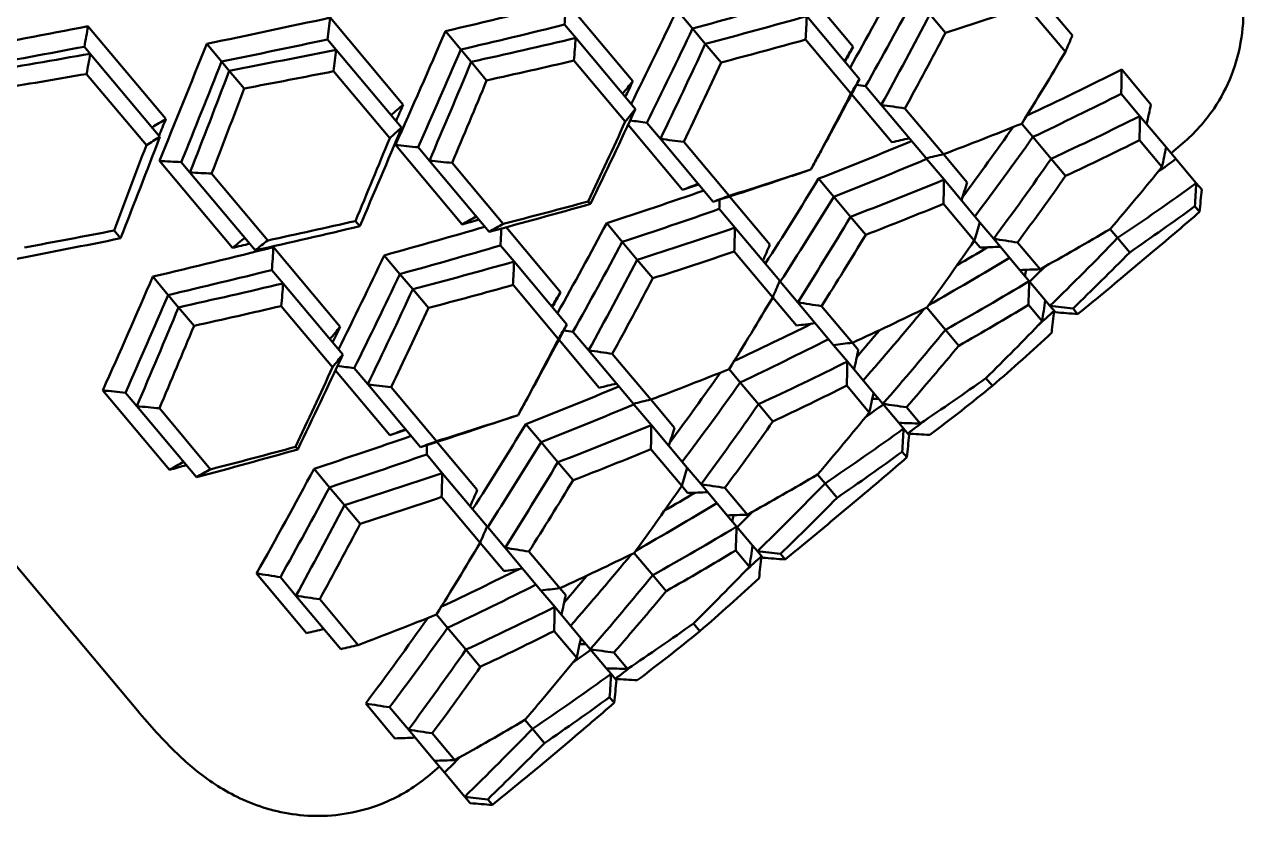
# Model space of a CAD drawing. Header units: millimetres. Extents: x 36 to 3196, y 27 to 5967.
# Drawn here: x 895.22 to 933.55, y 4139.76 to 4164.66 of the extents above; entities that cross this region are included whole.
import ezdxf

# ---------------------------------------------------------------- set-up
doc = ezdxf.new("R2010")
doc.units = ezdxf.units.MM
doc.layers.add('외형선(ISO)', color=7, linetype='Continuous', lineweight=50)

msp = doc.modelspace()

# ---------------------------------------------------------------- linework, layer by layer
at = {"layer": '외형선(ISO)'}
for p, q in [((921.2553, 4163.9563), (919.5441, 4165.9957)), ((926.7334, 4165.9843), (928.1407, 4164.3071)), ((914.3347, 4162.8697), (912.2381, 4165.3682)), ((915.7163, 4165.1124), (916.2088, 4164.5255)), ((919.7969, 4164.9166), (921.4554, 4162.94)), ((924.1538, 4164.3914), (923.6641, 4164.975)), ((926.7117, 4165.2322), (927.9202, 4163.792)), ((899.664, 4161.6849), (897.218, 4164.5999)), ((907.1194, 4162.1341), (904.8242, 4164.8694)), ((912.187, 4164.6513), (912.5397, 4164.2309)), ((916.6106, 4164.0467), (916.2088, 4164.5255)), ((904.7456, 4164.1853), (905.0172, 4163.8615)), ((908.4453, 4164.4433), (908.9296, 4163.8662)), ((912.5397, 4164.2309), (914.4149, 4161.9962)), ((919.7615, 4164.1808), (921.1857, 4162.4835)), ((897.1054, 4163.9562), (897.2904, 4163.7357)), ((900.9463, 4164.0459), (901.4123, 4163.4905)), ((905.0172, 4163.8615), (907.0701, 4161.4151)), ((909.255, 4163.4784), (908.9296, 4163.8662)), ((916.6106, 4164.0467), (917.1035, 4163.4592)), ((897.2904, 4163.7357), (899.4781, 4161.1285)), ((901.6545, 4163.2019), (901.4123, 4163.4905)), ((909.255, 4163.4784), (909.7409, 4162.8993)), ((912.4834, 4163.5202), (914.0936, 4161.6012)), ((897.1724, 4163.0985), (899.051, 4160.8596)), ((901.6545, 4163.2019), (902.1233, 4162.6432)), ((904.9332, 4163.1839), (906.696, 4161.083)), ((930.6091, 4162.1433), (929.6891, 4163.2397)), ((921.6459, 4162.7129), (922.1371, 4162.1276)), ((922.4705, 4160.9523), (921.2031, 4162.4628)), ((930.2645, 4161.776), (929.6756, 4162.4779)), ((923.5445, 4160.4503), (922.1371, 4162.1276)), ((924.09, 4160.578), (922.8815, 4162.0183)), ((915.893, 4159.4568), (914.1818, 4161.4962)), ((914.7742, 4161.568), (915.2006, 4161.0598)), ((926.8992, 4161.1195), (926.5493, 4161.5364)), ((930.2645, 4161.776), (931.0874, 4160.7954)), ((926.8992, 4161.1195), (927.4746, 4160.4338)), ((908.9724, 4158.3702), (906.8758, 4160.8687)), ((907.9435, 4160.3742), (907.5908, 4160.7945)), ((916.8592, 4159.0832), (915.2006, 4161.0598)), ((917.3555, 4159.2696), (915.9313, 4160.9669)), ((930.2476, 4161.0184), (930.9542, 4160.1763)), ((931.0874, 4160.7954), (931.3951, 4160.4287)), ((931.2393, 4160.6143), (931.6062, 4160.9222)), ((901.7571, 4157.6346), (899.4619, 4160.3699)), ((900.421, 4160.0048), (900.1493, 4160.3286)), ((909.8186, 4158.1395), (907.9435, 4160.3742)), ((924.1079, 4159.7788), (923.5622, 4160.4292)), ((924.8335, 4159.692), (924.09, 4160.578)), ((927.9275, 4159.8941), (927.4746, 4160.4338)), ((932.033, 4159.6685), (931.3951, 4160.4287)), ((902.4738, 4157.5583), (900.421, 4160.0048)), ((902.8658, 4157.8691), (901.103, 4159.9699)), ((910.2634, 4158.3873), (908.6532, 4160.3062)), ((920.1654, 4159.8102), (920.6436, 4159.2403)), ((924.1079, 4159.7788), (925.2348, 4158.4359)), ((932.033, 4159.6685), (932.2031, 4159.4657)), ((918.6403, 4157.7384), (917.3729, 4159.2488)), ((921.1716, 4158.611), (920.6436, 4159.2403)), ((912.9328, 4159.0953), (913.0007, 4159.0145)), ((917.5408, 4158.2708), (917.0497, 4158.8562)), ((924.0924, 4159.0194), (925.0601, 4157.8662)), ((931.9904, 4158.9413), (932.1365, 4158.7672)), ((905.7551, 4158.315), (905.6177, 4158.4788)), ((914.0017, 4157.8214), (913.5113, 4158.4059)), ((921.1716, 4158.611), (921.6479, 4158.0434)), ((925.2348, 4158.4359), (925.6682, 4157.9193)), ((898.2419, 4157.9346), (898.0377, 4158.1779)), ((912.0628, 4156.2429), (910.3516, 4158.2822)), ((917.5408, 4158.2708), (918.9482, 4156.5936)), ((929.3281, 4158.2248), (929.5631, 4157.9448)), ((905.1421, 4155.1562), (903.0456, 4157.6548)), ((910.6043, 4157.2031), (910.178, 4157.7112)), ((914.0017, 4157.8214), (914.4715, 4157.2615)), ((925.2467, 4157.6438), (925.0601, 4157.8662)), ((926.4911, 4156.9387), (925.6682, 4157.9193)), ((927.1239, 4156.9624), (926.4173, 4157.8044)), ((929.9417, 4157.4936), (929.5631, 4157.9448)), ((906.5238, 4157.399), (907.0163, 4156.812)), ((914.9612, 4156.6779), (914.4715, 4157.2615)), ((917.5192, 4157.5188), (918.7277, 4156.0785)), ((929.7399, 4156.7333), (930.7255, 4157.5603)), ((902.9945, 4156.9378), (903.3472, 4156.5175)), ((910.6043, 4157.2031), (912.2629, 4155.2265)), ((926.7856, 4156.5877), (926.4911, 4156.9387)), ((899.2527, 4156.7299), (899.737, 4156.1527)), ((903.3472, 4156.5175), (905.2224, 4154.2828)), ((907.418, 4156.3332), (907.0163, 4156.812)), ((918.9659, 4156.5725), (919.5117, 4155.9221)), ((926.7856, 4156.5877), (927.2873, 4155.9898)), ((900.0624, 4155.7649), (899.737, 4156.1527)), ((907.418, 4156.3332), (907.911, 4155.7457)), ((910.569, 4156.4674), (911.9932, 4154.7701)), ((900.0624, 4155.7649), (900.5484, 4155.1858)), ((903.2909, 4155.8067), (904.9011, 4153.8878)), ((919.4712, 4155.1925), (918.7277, 4156.0785)), ((920.6385, 4154.5792), (919.5117, 4155.9221)), ((921.2299, 4154.6523), (920.2622, 4155.8055)), ((924.1522, 4155.0589), (923.566, 4155.7575)), ((926.7596, 4155.8409), (927.1904, 4155.3274)), ((927.2873, 4155.9898), (927.4367, 4155.8117)), ((927.6069, 4155.609), (927.4367, 4155.8117)), ((928.3063, 4155.5533), (928.1602, 4155.7274)), ((912.4534, 4154.9995), (912.9446, 4154.4141)), ((924.1522, 4155.0589), (924.5723, 4154.5582)), ((913.278, 4153.2389), (912.0106, 4154.7493)), ((921.072, 4154.0626), (920.6385, 4154.5792)), ((921.4165, 4154.4298), (921.2299, 4154.6523)), ((914.3519, 4152.7369), (912.9446, 4154.4141)), ((914.8975, 4152.8646), (913.689, 4154.3048)), ((905.5817, 4153.8545), (906.0081, 4153.3464)), ((917.7067, 4153.406), (917.3568, 4153.823)), ((921.072, 4154.0626), (921.8948, 4153.082)), ((906.7005, 4151.7434), (904.9892, 4153.7827)), ((925.4264, 4153.5404), (925.6286, 4153.2994)), ((899.7798, 4150.6567), (897.6833, 4153.1552)), ((898.7509, 4152.6608), (898.3982, 4153.0811)), ((907.6666, 4151.3698), (906.0081, 4153.3464)), ((908.163, 4151.5561), (906.7387, 4153.2535)), ((917.7067, 4153.406), (918.282, 4152.7204)), ((921.055, 4153.3049), (921.7616, 4152.4628)), ((921.8948, 4153.082), (922.1893, 4152.731)), ((900.6261, 4150.426), (898.7509, 4152.6608)), ((914.9154, 4152.0654), (914.3696, 4152.7158)), ((915.641, 4151.9786), (914.8975, 4152.8646)), ((918.7349, 4152.1806), (918.282, 4152.7204)), ((922.6911, 4152.1331), (922.1893, 4152.731)), ((901.0709, 4150.6738), (899.4607, 4152.5928)), ((923.3602, 4152.1135), (922.9293, 4152.6269)), ((891.359, 4151.9299), (898.7734, 4143.0938)), ((910.9729, 4152.0967), (911.451, 4151.5269)), ((914.9154, 4152.0654), (916.0422, 4150.7225)), ((922.8404, 4151.955), (922.6911, 4152.1331)), ((922.8404, 4151.955), (923.0106, 4151.7522)), ((909.4478, 4150.025), (908.1804, 4151.5354)), ((911.9791, 4150.8976), (911.451, 4151.5269)), ((903.7403, 4151.3819), (903.8081, 4151.301)), ((908.3483, 4150.5574), (907.8571, 4151.1427)), ((914.8999, 4151.306), (915.8675, 4150.1528)), ((922.7979, 4151.2279), (922.944, 4151.0538)), ((911.9791, 4150.8976), (912.4554, 4150.33)), ((904.3187, 4150.6925), (904.8092, 4150.108)), ((908.3483, 4150.5574), (909.7557, 4148.8802)), ((916.0422, 4150.7225), (916.4757, 4150.2059)), ((920.1356, 4150.5114), (920.3706, 4150.2313)), ((905.279, 4149.5481), (904.8092, 4150.108)), ((916.0542, 4149.9303), (915.8675, 4150.1528)), ((917.2986, 4149.2252), (916.4757, 4150.2059)), ((917.9314, 4149.2489), (917.2248, 4150.091)), ((920.7492, 4149.7801), (920.3706, 4150.2313)), ((908.3267, 4149.8053), (909.5352, 4148.3651)), ((920.5473, 4149.0198), (921.533, 4149.8469)), ((905.279, 4149.5481), (905.7687, 4148.9645)), ((917.5931, 4148.8743), (917.2986, 4149.2252)), ((909.7734, 4148.8591), (910.3191, 4148.2087)), ((917.5931, 4148.8743), (918.0948, 4148.2763)), ((910.2786, 4147.479), (909.5352, 4148.3651)), ((911.446, 4146.8658), (910.3191, 4148.2087)), ((912.0373, 4146.9389), (911.0697, 4148.092)), ((914.9597, 4147.3454), (914.3734, 4148.0441)), ((917.567, 4148.1274), (917.9979, 4147.614)), ((918.0948, 4148.2763), (918.2442, 4148.0983)), ((918.4143, 4147.8955), (918.2442, 4148.0983)), ((919.1138, 4147.8398), (918.9677, 4148.014)), ((904.0855, 4145.5254), (902.512, 4147.4007)), ((903.2609, 4147.286), (903.752, 4146.7007)), ((914.9597, 4147.3454), (915.3798, 4146.8448)), ((912.224, 4146.7164), (912.0373, 4146.9389)), ((905.1594, 4145.0234), (903.752, 4146.7007)), ((905.705, 4145.1511), (904.4964, 4146.5914)), ((911.8794, 4146.3491), (911.446, 4146.8658)), ((911.8794, 4146.3491), (912.7023, 4145.3685)), ((908.1643, 4146.1095), (908.5142, 4145.6926)), ((916.2338, 4145.827), (916.4361, 4145.586)), ((909.0895, 4145.0069), (908.5142, 4145.6926)), ((911.8625, 4145.5915), (912.5691, 4144.7494)), ((912.7023, 4145.3685), (912.9968, 4145.0175)), ((909.0895, 4145.0069), (909.5424, 4144.4672)), ((913.4985, 4144.4196), (912.9968, 4145.0175)), ((914.1676, 4144.4), (913.7368, 4144.9135)), ((913.6479, 4144.2416), (913.4985, 4144.4196)), ((913.6479, 4144.2416), (913.8181, 4144.0388)), ((913.6053, 4143.5144), (913.7515, 4143.3403)), ((906.8617, 4142.2169), (905.9417, 4143.3133)), ((906.6942, 4143.1943), (907.2832, 4142.4924)), ((910.943, 4142.7979), (911.1781, 4142.5179)), ((908.106, 4141.5118), (907.2832, 4142.4924)), ((908.7389, 4141.5355), (908.0323, 4142.3775)), ((911.5566, 4142.0667), (911.1781, 4142.5179)), ((911.3548, 4141.3064), (912.3405, 4142.1334)), ((907.8911, 4141.0228), (908.258, 4141.3307)), ((908.4137, 4141.1451), (908.106, 4141.5118)), ((908.4137, 4141.1451), (909.0516, 4140.3848)), ((907.5793, 4140.97), (907.5793, 4140.97)), ((909.2218, 4140.1821), (909.0516, 4140.3848)), ((909.9212, 4140.1264), (909.7751, 4140.3005))]:
    msp.add_line(p, q, dxfattribs=at)
for centre, major_axis, ratio, start_param, end_param in [((864.9772, 4182.3452), (19.4405, -60.2523), 0.7179477, 1.0530223, 1.0650985), ((874.8054, 4178.7665), (11.837, -65.7856), 0.6612421, 1.230394, 1.2417643), ((844.0521, 4188.6136), (37.086, -51.3128), 0.7628607, 0.6325766, 0.6446527), ((854.286, 4185.7516), (28.1497, -56.7095), 0.7481945, 0.8506717, 0.8627478), ((863.4232, 4182.9972), (19.7559, -63.8547), 0.7080177, 1.0525987, 1.0639692), ((935.6776, 4115.5565), (-8.3467, -66.3179), 0.2880212, 3.923514, 3.9348845), ((852.3895, 4186.812), (28.7199, -60.3575), 0.7400469, 0.8540227, 0.865393), ((930.8992, 4113.1167), (-6.4993, -62.9764), 0.3762263, 3.8126967, 3.8247729), ((841.8401, 4190.0499), (38.0237, -54.9733), 0.7566661, 0.6392919, 0.6506622), ((900.4881, 4158.6932), (-3.8486, -63.1943), 0.4582946, 1.6586021, 1.6706783), ((927.0513, 4108.3681), (-3.4622, -63.2162), 0.4680641, 3.6990885, 3.7111647), ((932.8828, 4109.5529), (-5.9579, -66.575), 0.3861115, 3.8172458, 3.8286163), ((920.5998, 4202.5283), (61.2245, -16.1194), 0.6135417, 4.884775, 4.88941), ((922.2406, 4104.7665), (-0.6142, 63.3087), 0.5501525, 0.4313847, 0.4434608), ((929.087, 4104.7422), (-2.6177, -66.7898), 0.4761612, 3.7014785, 3.712849), ((920.9652, 4203.2926), (64.7081, -16.7508), 0.6006985, 4.8845508, 4.8959213), ((927.7264, 4126.2323), (-10.7219, -62.3964), 0.0621256, 4.1098519, 4.1219281), ((928.4385, 4164.8036), (4.1518, -2.7862), 0.9919191, 6.2831721, 6.2831917), ((916.4711, 4102.3079), (-5.8946, 63.0367), 0.620786, 0.2891267, 0.3012028), ((909.3836, 4206.5609), (59.2451, -22.3225), 0.6727502, 5.0403154, 5.0489549), ((900.4283, 4157.5646), (-3.9858, -66.7231), 0.4435979, 1.6490576, 1.6604279), ((918.4473, 4098.753), (-7.5541, 66.4138), 0.6248421, 0.2863872, 0.2977575), ((924.2739, 4101.1435), (-1.8323, 66.8169), 0.5562935, 0.4313113, 0.4426816), ((967.1865, 4147.0088), (63.2669, -2.3726), 0.2765518, 2.3539773, 2.3660534), ((898.3635, 4210.3597), (-55.9611, 29.6078), 0.7179475, 2.076494, 2.0885702), ((909.3739, 4207.7723), (62.7298, -23.0804), 0.6612438, 5.0414216, 5.0527921), ((929.2417, 4123.2265), (-10.7352, -65.9733), 0.0760133, 4.1189665, 4.130337), ((887.673, 4213.7659), (-50.9591, 37.5691), 0.7481949, 2.2788454, 2.2909216), ((897.9913, 4212.0033), (-59.4541, 30.5441), 0.7080175, 2.0776233, 2.0889938), ((970.2463, 4144.5621), (66.7607, -3.2962), 0.2880229, 2.3483014, 2.3596717), ((889.2948, 4162.6985), (0.104, -63.3113), 0.5415581, 1.5340555, 1.5344574), ((886.9582, 4215.8177), (-54.4525, 38.7641), 0.7400482, 2.2762014, 2.2875719), ((964.286, 4141.1312), (63.1487, -4.5351), 0.3762248, 2.4584116, 2.4704877), ((888.8584, 4162.0187), (0.0301, -66.842), 0.5276413, 1.5256722, 1.5370425), ((926.5957, 4118.2454), (-10.0308, -62.5113), 0.1711213, 4.0153206, 4.0273968), ((913.547, 4141.9307), (9.0216, 66.2294), 0.249742, 5.0059972, 5.0173677), ((967.4516, 4138.5584), (66.5991, -5.6934), 0.3861132, 2.45457, 2.4659403), ((919.5052, 4134.8296), (10.3156, 66.0413), 0.1422907, 5.105425, 5.1167953), ((878.0205, 4166.8004), (5.243, -63.0939), 0.6135436, 1.3937749, 1.3984099), ((960.438, 4136.3826), (62.8575, -7.5677), 0.468063, 2.5720194, 2.5840955), ((928.3163, 4114.995), (-9.9103, -66.1023), 0.1839323, 4.0232205, 4.034591), ((963.6558, 4133.7477), (66.2306, -9.0203), 0.4761626, 2.5703377, 2.581708), ((866.8043, 4170.833), (11.6958, -62.2217), 0.672752, 1.2342296, 1.2428691), ((877.2042, 4166.5733), (5.2599, -66.6348), 0.6006965, 1.3872644, 1.3986347), ((955.6274, 4132.7814), (62.2403, -11.5983), 0.5501525, 2.6981319, 2.7102079), ((958.8423, 4130.1498), (65.4837, -13.4071), 0.5562935, 2.698911, 2.7102813), ((855.7846, 4174.6317), (19.4405, -60.2523), 0.7179477, 1.0530223, 1.0650985), ((924.6073, 4111.2808), (-8.6494, -62.7173), 0.2765534, 3.9171312, 3.9292074), ((961.113, 4154.2469), (63.3108, -0.2759), 0.0621235, 2.161257, 2.1733332), ((934.9967, 4186.5706), (66.4006, -7.661), 0.4436001, 4.6227572, 4.6341276), ((865.6128, 4171.053), (11.837, -65.7856), 0.6612421, 1.230394, 1.2417643), ((963.8103, 4152.2323), (66.8362, -0.8842), 0.0760157, 2.1528485, 2.1642188), ((918.8789, 4127.442), (-10.7626, -62.3894), 0.048164, 2.0680157, 2.071666), ((854.2307, 4175.2838), (19.7559, -63.8547), 0.7080177, 1.0525987, 1.0639692), ((926.4851, 4107.843), (-8.3467, -66.3179), 0.2880212, 3.923514, 3.9348845), ((922.6815, 4190.713), (62.331, -11.0962), 0.541556, 4.7487278, 4.7491297), ((902.5763, 4145.6703), (-6.9537, -66.4794), 0.3503165, 1.76091, 1.7722803), ((921.7067, 4105.4032), (-6.4993, -62.9764), 0.3762263, 3.8126967, 3.8247729), ((923.4268, 4191.0247), (65.8204, -11.6365), 0.5276434, 4.7461428, 4.7575133), ((920.1451, 4124.7331), (-10.8678, -65.9517), 0.0334884, 2.0586878, 2.0700583), ((948.1154, 4170.9368), (-66.7908, 2.6162), 0.2497396, 1.265818, 1.2771882), ((954.0736, 4163.836), (66.8292, -1.3091), 0.1422908, 4.3079826, 4.3193529), ((917.8587, 4100.6547), (-3.4622, -63.2162), 0.4680641, 3.6990885, 3.7111647), ((923.6902, 4101.8395), (-5.9579, -66.575), 0.3861115, 3.8172458, 3.8286163), ((911.4073, 4194.8152), (-61.2249, 16.1195), 0.6135436, 1.7431828, 1.7478177), ((959.9824, 4146.26), (63.3038, -0.9765), 0.1711194, 2.2557882, 2.2678643), ((962.885, 4144.0007), (66.8199, -1.7189), 0.1839346, 2.2485947, 2.259965), ((919.8944, 4097.0288), (-2.6177, -66.7898), 0.4761612, 3.7014785, 3.712849), ((911.7726, 4195.5796), (-64.7091, 16.751), 0.6006965, 1.7429579, 1.7543282), ((918.5338, 4118.5188), (-10.7219, -62.3964), 0.0621256, 4.1098519, 4.1219281), ((900.1911, 4198.8474), (59.2451, -22.3225), 0.6727502, 5.0403154, 5.0489549), ((891.2358, 4149.8511), (-3.9858, -66.7231), 0.4435979, 1.6490576, 1.6604279), ((889.171, 4202.6463), (-55.9611, 29.6078), 0.7179475, 2.076494, 2.0885702), ((900.1814, 4200.0588), (62.7298, -23.0804), 0.6612438, 5.0414216, 5.0527921), ((957.994, 4139.2954), (63.2669, -2.3726), 0.2765518, 2.3539773, 2.3660534), ((920.0492, 4115.513), (-10.7352, -65.9734), 0.0760136, 4.1189665, 4.1303369), ((888.7987, 4204.2898), (-59.4541, 30.5441), 0.7080175, 2.0776233, 2.0889938), ((961.0538, 4136.8487), (66.7607, -3.2962), 0.2880229, 2.3483014, 2.3596717), ((880.1022, 4154.9851), (0.104, -63.3113), 0.5415581, 1.5340555, 1.5344574), ((952.2655, 4155.4566), (63.3109, -0.2346), 0.0481661, 4.2115193, 4.2151696), ((937.1445, 4174.6765), (66.6759, -4.6959), 0.3503187, 4.5109047, 4.5222751), ((955.0934, 4133.4177), (63.1487, -4.5351), 0.3762248, 2.4584116, 2.4704877), ((879.6658, 4154.3053), (0.0301, -66.842), 0.5276413, 1.5256722, 1.5370425), ((917.4032, 4110.532), (-10.0308, -62.5113), 0.1711213, 4.0153206, 4.0273968), ((954.7136, 4153.739), (66.8378, -0.7498), 0.0334862, 4.2131272, 4.2244975), ((904.3545, 4134.2172), (9.0216, 66.2294), 0.249742, 5.0059972, 5.0173677), ((958.259, 4130.845), (66.5991, -5.6934), 0.3861132, 2.45457, 2.4659403), ((910.3126, 4127.1162), (10.3156, 66.0413), 0.1422907, 5.105425, 5.1167953), ((868.8279, 4159.0869), (5.243, -63.0939), 0.6135436, 1.3937749, 1.3984099), ((951.2455, 4128.6692), (62.8575, -7.5677), 0.468063, 2.5720194, 2.5840955), ((954.4633, 4126.0343), (66.2306, -9.0203), 0.4761626, 2.5703377, 2.581708), ((868.0117, 4158.8598), (5.2599, -66.6348), 0.6006965, 1.3872644, 1.3986347), ((919.1238, 4107.2815), (-9.9103, -66.1023), 0.1839326, 4.0232205, 4.0345909), ((915.4147, 4103.5674), (-8.6494, -62.7173), 0.2765534, 3.9171312, 3.9292074), ((925.8042, 4178.8575), (-66.4016, 7.6611), 0.4435979, 1.4811647, 1.492535), ((951.9205, 4146.5335), (63.3108, -0.2759), 0.0621235, 2.161257, 2.1733332), ((954.6178, 4144.5188), (66.8362, -0.8842), 0.0760157, 2.1528485, 2.1642188), ((909.6864, 4119.7285), (-10.7626, -62.3894), 0.048164, 2.0680157, 2.071666), ((917.2925, 4100.1296), (-8.3467, -66.3179), 0.2880212, 3.923514, 3.9348845), ((913.489, 4182.9996), (62.331, -11.0962), 0.541556, 4.7487278, 4.7491297), ((893.3838, 4137.9569), (-6.9537, -66.4794), 0.3503165, 1.76091, 1.7722803), ((914.2343, 4183.3113), (65.8204, -11.6365), 0.5276434, 4.7461428, 4.7575133), ((910.9525, 4117.0197), (-10.8678, -65.9517), 0.0334884, 2.0586878, 2.0700583), ((938.9228, 4163.2233), (-66.7908, 2.6162), 0.2497396, 1.265818, 1.2771882), ((944.8811, 4156.1226), (66.8292, -1.3091), 0.1422908, 4.3079826, 4.3193529), ((902.2147, 4187.1014), (61.2245, -16.1194), 0.6135417, 4.8773338, 4.88941), ((950.7898, 4138.5466), (63.3038, -0.9765), 0.1711194, 2.2557882, 2.2678643), ((953.6925, 4136.2872), (66.8199, -1.7189), 0.1839346, 2.2485947, 2.259965), ((902.5802, 4187.8657), (64.7081, -16.7508), 0.6006988, 4.8845509, 4.8959213), ((909.3413, 4110.8054), (-10.7219, -62.3964), 0.0621256, 4.1098519, 4.1219281), ((882.0433, 4142.1376), (-3.9858, -66.7231), 0.4435979, 1.6490576, 1.6604279), ((948.8014, 4131.5819), (63.2669, -2.3726), 0.2765518, 2.3539773, 2.3660534), ((910.8566, 4107.7996), (-10.7352, -65.9734), 0.0760136, 4.1189665, 4.1303369), ((951.8612, 4129.1352), (66.7607, -3.2962), 0.2880229, 2.3483014, 2.3596717), ((943.073, 4147.7432), (63.3109, -0.2346), 0.0481661, 4.2115193, 4.2151696), ((927.952, 4166.9631), (66.6759, -4.6959), 0.3503192, 4.5109046, 4.5222751), ((945.521, 4146.0256), (66.8378, -0.7498), 0.0334862, 4.2131272, 4.2244975), ((895.162, 4126.5038), (9.0216, 66.2294), 0.249742, 5.0059972, 5.0173677), ((901.1201, 4119.4027), (10.3156, 66.0413), 0.1422907, 5.105425, 5.1167953), ((915.4897, 4171.2808), (62.9021, -7.1834), 0.4582923, 4.6125071, 4.6245833), ((916.6116, 4171.1437), (66.4006, -7.661), 0.4436005, 4.6227571, 4.6341276), ((942.7279, 4138.82), (63.3108, -0.2759), 0.0621235, 2.161257, 2.1733332), ((945.4252, 4136.8054), (66.8362, -0.8842), 0.0760157, 2.1528485, 2.1642188), ((929.7303, 4155.5099), (-66.7908, 2.6162), 0.2497396, 1.265818, 1.2771882), ((904.6187, 4144.8164), (2.0229, -4.5725), 0.9919191, 6.2831811, 6.2831986), ((935.6885, 4148.4091), (66.8292, -1.3091), 0.1422908, 4.3079826, 4.3193529)]:
    msp.add_ellipse(centre, major_axis=major_axis, ratio=ratio, start_param=start_param, end_param=end_param, dxfattribs=at)
for points, knots in [([(931.1497, 4170.2614), (931.784, 4169.5055), (932.3601, 4168.8248), (933.1767, 4167.1221), (933.4505, 4166.3291), (933.5505, 4164.6624), (933.4368, 4163.8252), (932.9941, 4162.6963), (932.8086, 4162.3427), (932.5903, 4162.0174)], [0, 0, 0, 0, 0.6449067, 0.6449067, 1.0021493, 1.0021493, 1.2936209, 1.2936209, 1.4336697, 1.4336697, 1.4336697, 1.4336697]), ([(927.5672, 4155.6562), (927.5546, 4155.5423), (927.5418, 4155.4282), (927.5161, 4155.1996), (927.5032, 4155.085), (927.4902, 4154.9702)], [-0.075750239, -0.075750239, -0.075750239, -0.075750239, -0.037875619, -0.037875619, -0.000000987, -0.000000987, -0.000000987, -0.000000987]), ([(923.6599, 4151.7563), (923.5446, 4151.7634), (923.4295, 4151.7705), (923.1999, 4151.7849), (923.0853, 4151.7922), (922.971, 4151.7995)], [-0.075748955, -0.075748955, -0.075748955, -0.075748955, -0.037874481, -0.037874481, 0, 0, 0, 0]), ([(918.3747, 4147.9427), (918.362, 4147.8289), (918.3493, 4147.7148), (918.3236, 4147.4861), (918.3106, 4147.3715), (918.2976, 4147.2567)], [-0.075750121, -0.075750121, -0.075750121, -0.075750121, -0.037875544, -0.037875544, -0.00000098, -0.00000098, -0.00000098, -0.00000098]), ([(914.4674, 4144.0428), (914.3521, 4144.0499), (914.237, 4144.0571), (914.0073, 4144.0715), (913.8928, 4144.0787), (913.7784, 4144.086)], [-0.075748955, -0.075748955, -0.075748955, -0.075748955, -0.037874481, -0.037874481, 0, 0, 0, 0]), ([(906.6417, 4140.2439), (906.0081, 4139.9636), (905.3015, 4139.8042), (903.9507, 4139.7594), (903.293, 4139.8661), (902.1375, 4140.236), (901.6351, 4140.4999), (900.7364, 4141.0859), (900.3589, 4141.4128), (899.5617, 4142.1754), (899.1732, 4142.6172), (898.7732, 4143.0939)], [0, 0, 0, 0, 0.2470588, 0.2470588, 0.4884575, 0.4884575, 0.7363855, 0.7363855, 1.0286744, 1.0286744, 1.4354821, 1.4354821, 1.4354821, 1.4354821])]:
    msp.add_open_spline(points, degree=3, knots=knots, dxfattribs=at)
for points in [[(921.1586, 4163.2937), (921.6806, 4164.2274), (922.1955, 4165.1694), (922.7038, 4166.1194)], [(908.4453, 4164.4433), (909.716, 4164.744), (910.9805, 4165.052), (912.2381, 4165.3682)], [(916.2088, 4164.5255), (917.2687, 4164.8181), (918.3227, 4165.1177), (919.3705, 4165.4247)], [(921.6459, 4162.7129), (922.1691, 4163.6451), (922.6851, 4164.5859), (923.1942, 4165.5349)], [(914.2813, 4162.1554), (914.7655, 4163.134), (915.2438, 4164.1199), (915.7163, 4165.1124)], [(919.7969, 4164.9166), (918.7411, 4164.6191), (917.6788, 4164.3293), (916.6106, 4164.0467)], [(923.6641, 4164.975), (923.1623, 4164.0173), (922.6534, 4163.068), (922.1371, 4162.1276)], [(926.7117, 4165.2322), (925.8643, 4164.9458), (925.0115, 4164.6656), (924.1538, 4164.3914)], [(893.2799, 4163.848), (894.5957, 4164.095), (895.9086, 4164.3453), (897.218, 4164.5999)], [(900.9463, 4164.0459), (902.2438, 4164.3147), (903.5366, 4164.5889), (904.8242, 4164.8694)], [(908.9296, 4163.8662), (910.0203, 4164.122), (911.1062, 4164.3836), (912.187, 4164.6513)], [(914.7742, 4161.568), (915.2585, 4162.5465), (915.7366, 4163.5325), (916.2088, 4164.5255)], [(901.4123, 4163.4905), (902.5271, 4163.7177), (903.6383, 4163.9492), (904.7456, 4164.1853)], [(906.8758, 4160.8687), (907.4056, 4162.0523), (907.9286, 4163.2441), (908.4453, 4164.4433)], [(909.255, 4163.4784), (910.3549, 4163.7232), (911.45, 4163.9739), (912.5397, 4164.2309)], [(919.7615, 4164.1808), (918.88, 4163.9349), (917.9939, 4163.6945), (917.1035, 4163.4592)], [(924.1538, 4164.3914), (923.7348, 4163.5942), (923.3108, 4162.8031), (922.8815, 4162.0183)], [(893.7179, 4163.326), (894.8495, 4163.5332), (895.9788, 4163.7431), (897.1054, 4163.9562)], [(899.4619, 4160.3699), (899.9617, 4161.5893), (900.4563, 4162.8149), (900.9463, 4164.0459)], [(901.6545, 4163.2019), (902.7792, 4163.4172), (903.9003, 4163.637), (905.0172, 4163.8615)], [(907.5908, 4160.7945), (908.0421, 4161.8124), (908.4882, 4162.8365), (908.9296, 4163.8662)], [(916.6106, 4164.0467), (916.1468, 4163.0437), (915.6769, 4162.0479), (915.2006, 4161.0598)], [(921.2553, 4163.9563), (921.1692, 4163.7996), (921.0829, 4163.6432), (920.9964, 4163.487)], [(926.5493, 4161.5364), (927.012, 4162.2815), (927.4689, 4163.0334), (927.9202, 4163.792)], [(893.8719, 4163.1425), (895.0139, 4163.3373), (896.1535, 4163.5348), (897.2904, 4163.7357)], [(900.1493, 4160.3286), (900.5741, 4161.378), (900.995, 4162.4322), (901.4123, 4163.4905)], [(907.9435, 4160.3742), (908.3858, 4161.4028), (908.8228, 4162.4377), (909.255, 4163.4784)], [(912.4834, 4163.5202), (911.573, 4163.3088), (910.6587, 4163.1019), (909.7409, 4162.8993)], [(917.1035, 4163.4592), (916.7172, 4162.6232), (916.3265, 4161.7923), (915.9313, 4160.9669)], [(897.1724, 4163.0985), (896.2214, 4162.9353), (895.2685, 4162.7746), (894.3138, 4162.6159)], [(900.421, 4160.0048), (900.8361, 4161.0658), (901.2471, 4162.1317), (901.6545, 4163.2019)], [(904.9332, 4163.1839), (903.9994, 4163.0003), (903.0627, 4162.8201), (902.1233, 4162.6432)], [(926.7033, 4161.785), (927.7082, 4162.2584), (928.7035, 4162.7432), (929.6891, 4163.2397)], [(902.1233, 4162.6432), (901.786, 4161.7488), (901.4459, 4160.8576), (901.103, 4159.9699)], [(909.7409, 4162.8993), (909.382, 4162.0306), (909.0195, 4161.1662), (908.6532, 4160.3062)], [(914.3347, 4162.8697), (914.2547, 4162.7057), (914.1746, 4162.5418), (914.0944, 4162.3782)], [(920.2462, 4160.6858), (920.6538, 4161.4318), (921.0569, 4162.1832), (921.4554, 4162.94)], [(919.9267, 4160.0946), (920.3515, 4160.8849), (920.7711, 4161.6812), (921.1857, 4162.4835)], [(926.8992, 4161.1195), (927.8332, 4161.5622), (928.7587, 4162.0149), (929.6756, 4162.4779)], [(907.1194, 4162.1341), (907.0446, 4161.9639), (906.9697, 4161.7939), (906.8947, 4161.6241)], [(913.0007, 4159.0145), (913.4784, 4160.0008), (913.9497, 4160.9949), (914.4149, 4161.9962)], [(932.5902, 4162.0173), (932.3159, 4161.6085), (931.98, 4161.2357), (931.6061, 4160.922)], [(899.664, 4161.6849), (899.5932, 4161.5098), (899.5224, 4161.335), (899.4515, 4161.1602)], [(912.9328, 4159.0953), (913.3242, 4159.9254), (913.711, 4160.7607), (914.0936, 4161.6012)], [(924.09, 4160.578), (924.9154, 4160.8908), (925.7353, 4161.2102), (926.5493, 4161.5364)], [(930.2645, 4161.776), (929.3433, 4161.3181), (928.4133, 4160.8708), (927.4746, 4160.4338)], [(899.4781, 4161.1285), (899.0699, 4160.0593), (898.658, 4158.9944), (898.2419, 4157.9346)], [(905.6177, 4158.4788), (905.9807, 4159.3426), (906.3401, 4160.2108), (906.696, 4161.083)], [(907.0701, 4161.4151), (906.6368, 4160.3756), (906.1987, 4159.3421), (905.7551, 4158.315)], [(924.6906, 4159.2302), (925.2261, 4159.9551), (925.7552, 4160.6878), (926.2778, 4161.428)], [(925.0793, 4158.6212), (925.6945, 4159.4437), (926.3011, 4160.2766), (926.8992, 4161.1195)], [(931.7126, 4161.2202), (931.7125, 4161.2201), (931.7124, 4161.2201), (931.7123, 4161.22)], [(898.0377, 4158.1779), (898.3782, 4159.0686), (898.7159, 4159.9626), (899.051, 4160.8596)], [(920.1654, 4159.8102), (921.1481, 4160.1948), (922.1233, 4160.5884), (923.0906, 4160.9912)], [(930.2476, 4161.0184), (929.4804, 4160.6362), (928.707, 4160.2615), (927.9275, 4159.8941)], [(920.2462, 4160.6858), (920.1637, 4160.5349), (920.0817, 4160.3834), (920.0002, 4160.2315)], [(920.6436, 4159.2403), (921.6243, 4159.6273), (922.5972, 4160.0235), (923.5622, 4160.4292)], [(927.4746, 4160.4338), (926.8812, 4159.5852), (926.2792, 4158.747), (925.6682, 4157.9193)], [(930.8278, 4160.0213), (931.0174, 4160.1565), (931.2065, 4160.2923), (931.3951, 4160.4287)], [(917.3555, 4159.2696), (918.2176, 4159.5386), (919.0747, 4159.8135), (919.9267, 4160.0946)], [(919.7792, 4160.046), (919.6154, 4159.9922), (919.452, 4159.9377), (919.289, 4159.8827)], [(929.3281, 4158.2248), (929.8767, 4158.8675), (930.4186, 4159.5181), (930.9542, 4160.1763)], [(916.4002, 4159.6302), (916.2313, 4159.5722), (916.0622, 4159.5144), (915.893, 4159.4568)], [(916.8592, 4159.0832), (917.6736, 4159.3443), (918.4836, 4159.6108), (919.289, 4159.8827)], [(918.4943, 4157.1345), (919.0591, 4158.0172), (919.616, 4158.9092), (920.1654, 4159.8102)], [(924.1079, 4159.7788), (923.1373, 4159.3799), (922.1584, 4158.9907), (921.1716, 4158.611)], [(927.9275, 4159.8941), (927.4303, 4159.1901), (926.927, 4158.4936), (926.4173, 4157.8044)], [(932.033, 4159.6685), (931.2193, 4159.0825), (930.396, 4158.5079), (929.5631, 4157.9448)], [(913.5113, 4158.4059), (914.5351, 4158.7415), (915.5522, 4159.0851), (916.5623, 4159.437)], [(918.9659, 4156.5725), (919.533, 4157.4524), (920.0922, 4158.3417), (920.6436, 4159.2403)], [(909.8186, 4158.1395), (910.8855, 4158.4237), (911.9463, 4158.7152), (913.0007, 4159.0145)], [(910.2634, 4158.3873), (911.1575, 4158.6181), (912.0474, 4158.8541), (912.9328, 4159.0953)], [(914.0017, 4157.8214), (915.0247, 4158.158), (916.0408, 4158.5028), (917.0497, 4158.8562)], [(924.0924, 4159.0194), (923.2834, 4158.6872), (922.4685, 4158.3619), (921.6479, 4158.0434)], [(931.9904, 4158.9413), (931.3143, 4158.4507), (930.6314, 4157.9681), (929.9417, 4157.4936)], [(902.8658, 4157.8691), (903.7866, 4158.0681), (904.704, 4158.2713), (905.6177, 4158.4788)], [(909.4981, 4158.5215), (909.323, 4158.4708), (909.1478, 4158.4204), (908.9724, 4158.3702)], [(911.9661, 4155.5802), (912.488, 4156.5139), (913.003, 4157.4559), (913.5113, 4158.4059)], [(921.1716, 4158.611), (920.6264, 4157.7051), (920.0731, 4156.8087), (919.5117, 4155.9221)], [(930.7255, 4157.5603), (931.1996, 4157.9581), (931.67, 4158.3604), (932.1365, 4158.7672)], [(895.2208, 4157.6457), (896.1624, 4157.82), (897.1015, 4157.9972), (898.0377, 4158.1779)], [(905.7551, 4158.315), (904.6666, 4158.0566), (903.5727, 4157.8045), (902.4738, 4157.5583)], [(906.5238, 4157.399), (907.5833, 4157.692), (908.6372, 4157.9917), (909.685, 4158.2987)], [(917.5408, 4158.2708), (916.525, 4157.9257), (915.5018, 4157.5894), (914.4715, 4157.2615)], [(921.6479, 4158.0434), (921.1917, 4157.2906), (920.7299, 4156.5446), (920.2622, 4155.8055)], [(927.1239, 4156.9624), (927.8652, 4157.3754), (928.5999, 4157.7962), (929.3281, 4158.2248)], [(898.2419, 4157.9346), (897.1259, 4157.7089), (896.0057, 4157.4881), (894.8818, 4157.2717)], [(899.2527, 4156.7299), (900.5235, 4157.0305), (901.788, 4157.3386), (903.0456, 4157.6548)], [(902.2984, 4157.7674), (902.1181, 4157.7229), (901.9377, 4157.6787), (901.7571, 4157.6346)], [(907.0163, 4156.812), (908.0762, 4157.1046), (909.1302, 4157.4042), (910.178, 4157.7112)], [(912.4534, 4154.9995), (912.9766, 4155.9317), (913.4926, 4156.8725), (914.0017, 4157.8214)], [(923.566, 4155.7575), (924.0702, 4156.4531), (924.5682, 4157.156), (925.0601, 4157.8662)], [(924.5179, 4157.0899), (924.8395, 4157.2761), (925.1598, 4157.4637), (925.479, 4157.6526)], [(929.5631, 4157.9448), (928.8639, 4157.2223), (928.1551, 4156.5113), (927.4367, 4155.8117)], [(905.0887, 4154.442), (905.573, 4155.4206), (906.0512, 4156.4064), (906.5238, 4157.399)], [(914.4715, 4157.2615), (913.9697, 4156.3038), (913.4609, 4155.3546), (912.9446, 4154.4141)], [(917.5192, 4157.5188), (916.6717, 4157.2323), (915.819, 4156.9521), (914.9612, 4156.6779)], [(923.6189, 4155.8306), (924.4763, 4156.3191), (925.3253, 4156.8177), (926.1657, 4157.3264)], [(929.9417, 4157.4936), (929.3546, 4156.8968), (928.7608, 4156.3081), (928.1602, 4155.7274)], [(899.737, 4156.1527), (900.8278, 4156.4086), (901.9137, 4156.6701), (902.9945, 4156.9378)], [(910.6043, 4157.2031), (909.5485, 4156.9056), (908.4863, 4156.6158), (907.418, 4156.3332)], [(926.7988, 4156.572), (926.9659, 4156.734), (927.1324, 4156.8966), (927.2985, 4157.0598)], [(897.6833, 4153.1552), (898.2131, 4154.3389), (898.736, 4155.5307), (899.2527, 4156.7299)], [(900.0624, 4155.7649), (901.1624, 4156.0098), (902.2575, 4156.2605), (903.3472, 4156.5175)], [(905.5817, 4153.8545), (906.066, 4154.8331), (906.5441, 4155.819), (907.0163, 4156.812)], [(914.9612, 4156.6779), (914.5423, 4155.8808), (914.1182, 4155.0897), (913.689, 4154.3048)], [(926.7856, 4156.5877), (925.9171, 4156.067), (925.0393, 4155.5575), (924.1522, 4155.0589)], [(928.3063, 4155.5533), (928.7879, 4155.9421), (929.2658, 4156.3355), (929.7399, 4156.7333)], [(898.3982, 4153.0811), (898.8495, 4154.099), (899.2957, 4155.123), (899.737, 4156.1527)], [(907.418, 4156.3332), (906.9542, 4155.3302), (906.4844, 4154.3345), (906.0081, 4153.3464)], [(910.569, 4156.4674), (909.6875, 4156.2215), (908.8014, 4155.981), (907.911, 4155.7457)], [(912.0628, 4156.2429), (911.9767, 4156.0862), (911.8904, 4155.9297), (911.8039, 4155.7735)], [(898.7509, 4152.6608), (899.1933, 4153.6893), (899.6303, 4154.7242), (900.0624, 4155.7649)], [(903.2909, 4155.8067), (902.3804, 4155.5953), (901.4662, 4155.3885), (900.5484, 4155.1858)], [(907.911, 4155.7457), (907.5247, 4154.9097), (907.134, 4154.0789), (906.7387, 4153.2535)], [(917.3568, 4153.823), (917.8195, 4154.568), (918.2764, 4155.32), (918.7277, 4156.0785)], [(921.2299, 4154.6523), (922.0147, 4155.0134), (922.7935, 4155.3818), (923.566, 4155.7575)], [(921.5695, 4153.4697), (922.2165, 4154.209), (922.8549, 4154.9585), (923.4849, 4155.7181)], [(926.7596, 4155.8409), (926.037, 4155.4055), (925.3079, 4154.978), (924.5723, 4154.5582)], [(925.4264, 4153.5404), (926.0211, 4154.1281), (926.6091, 4154.7237), (927.1904, 4155.3274)], [(927.0717, 4155.2043), (927.2377, 4155.3539), (927.4029, 4155.5045), (927.5672, 4155.6562)], [(900.5484, 4155.1858), (900.1894, 4154.3172), (899.8269, 4153.4527), (899.4607, 4152.5928)], [(905.1421, 4155.1562), (905.0622, 4154.9922), (904.9821, 4154.8284), (904.9018, 4154.6648)], [(911.0536, 4152.9724), (911.4613, 4153.7183), (911.8643, 4154.4698), (912.2629, 4155.2265)], [(917.5108, 4154.0715), (918.3305, 4154.4577), (919.1439, 4154.8515), (919.9508, 4155.253)], [(921.3675, 4154.2027), (921.609, 4154.4842), (921.8494, 4154.7671), (922.0885, 4155.0514)], [(924.1522, 4155.0589), (923.5072, 4154.2719), (922.8529, 4153.4959), (922.1893, 4152.731)], [(925.6286, 4153.2994), (926.2614, 4153.8417), (926.8819, 4154.3987), (927.4902, 4154.9702)], [(910.7342, 4152.3812), (911.159, 4153.1714), (911.5786, 4153.9678), (911.9932, 4154.7701)], [(917.7067, 4153.406), (918.6406, 4153.8487), (919.5662, 4154.3014), (920.483, 4154.7645)], [(924.5723, 4154.5582), (924.0312, 4153.9067), (923.4836, 4153.2629), (922.9293, 4152.6269)], [(903.8081, 4151.301), (904.2859, 4152.2874), (904.7572, 4153.2814), (905.2224, 4154.2828)], [(903.7403, 4151.3819), (904.1316, 4152.2119), (904.5185, 4153.0473), (904.9011, 4153.8878)], [(914.8975, 4152.8646), (915.7229, 4153.1773), (916.5427, 4153.4967), (917.3568, 4153.823)], [(921.072, 4154.0626), (920.1508, 4153.6047), (919.2207, 4153.1574), (918.282, 4152.7204)], [(915.4981, 4151.5168), (916.0336, 4152.2417), (916.5626, 4152.9743), (917.0853, 4153.7145)], [(923.3602, 4152.1135), (924.0556, 4152.5811), (924.7444, 4153.0567), (925.4264, 4153.5404)], [(910.9729, 4152.0967), (911.9556, 4152.4813), (912.9307, 4152.8749), (913.8981, 4153.2778)], [(915.8868, 4150.9077), (916.502, 4151.7303), (917.1086, 4152.5631), (917.7067, 4153.406)], [(921.055, 4153.3049), (920.2879, 4152.9227), (919.5145, 4152.548), (918.7349, 4152.1806)], [(923.6599, 4151.7563), (924.3284, 4152.2561), (924.9846, 4152.7704), (925.6286, 4153.2994)], [(911.0536, 4152.9724), (910.9711, 4152.8214), (910.8891, 4152.67), (910.8077, 4152.518)], [(911.451, 4151.5269), (912.4317, 4151.9139), (913.4047, 4152.3101), (914.3696, 4152.7158)], [(918.282, 4152.7204), (917.6887, 4151.8718), (917.0866, 4151.0335), (916.4757, 4150.2059)], [(921.6353, 4152.3079), (921.8249, 4152.4431), (922.014, 4152.5788), (922.2025, 4152.7152)], [(908.163, 4151.5561), (909.0251, 4151.8251), (909.8822, 4152.1001), (910.7342, 4152.3812)], [(910.5866, 4152.3326), (910.4229, 4152.2787), (910.2595, 4152.2243), (910.0965, 4152.1692)], [(920.1356, 4150.5114), (920.6841, 4151.1541), (921.2261, 4151.8046), (921.7616, 4152.4628)], [(907.2076, 4151.9168), (907.0388, 4151.8588), (906.8697, 4151.8009), (906.7005, 4151.7434)], [(907.6666, 4151.3698), (908.4811, 4151.6309), (909.2911, 4151.8973), (910.0965, 4152.1692)], [(909.3018, 4149.4211), (909.8665, 4150.3038), (910.4235, 4151.1958), (910.9729, 4152.0967)], [(914.9154, 4152.0654), (913.9448, 4151.6664), (912.9659, 4151.2772), (911.9791, 4150.8976)], [(918.7349, 4152.1806), (918.2377, 4151.4767), (917.7344, 4150.7801), (917.2248, 4150.091)], [(922.8404, 4151.955), (922.0268, 4151.369), (921.2034, 4150.7945), (920.3706, 4150.2313)], [(922.971, 4151.7995), (923.1489, 4151.935), (923.3259, 4152.0715), (923.502, 4152.2091)], [(904.3187, 4150.6925), (905.3425, 4151.0281), (906.3597, 4151.3716), (907.3698, 4151.7235)], [(909.7734, 4148.8591), (910.3405, 4149.7389), (910.8996, 4150.6283), (911.451, 4151.5269)], [(900.6261, 4150.426), (901.693, 4150.7103), (902.7538, 4151.0018), (903.8081, 4151.301)], [(901.0709, 4150.6738), (901.965, 4150.9047), (902.8549, 4151.1406), (903.7403, 4151.3819)], [(904.8092, 4150.108), (905.8322, 4150.4446), (906.8482, 4150.7894), (907.8571, 4151.1427)], [(914.8999, 4151.306), (914.0908, 4150.9738), (913.2759, 4150.6485), (912.4554, 4150.33)], [(922.7979, 4151.2279), (922.1217, 4150.7372), (921.4388, 4150.2547), (920.7492, 4149.7801)], [(900.3056, 4150.808), (900.1305, 4150.7574), (899.9552, 4150.707), (899.7798, 4150.6567)], [(911.9791, 4150.8976), (911.4338, 4149.9917), (910.8806, 4149.0953), (910.3191, 4148.2087)], [(921.533, 4149.8469), (922.0071, 4150.2447), (922.4774, 4150.647), (922.944, 4151.0538)], [(902.512, 4147.4007), (903.1237, 4148.4867), (903.7257, 4149.5842), (904.3187, 4150.6925)], [(908.3483, 4150.5574), (907.3325, 4150.2123), (906.3093, 4149.876), (905.279, 4149.5481)], [(917.9314, 4149.2489), (918.6726, 4149.662), (919.4074, 4150.0828), (920.1356, 4150.5114)], [(903.2609, 4147.286), (903.7841, 4148.2182), (904.3001, 4149.159), (904.8092, 4150.108)], [(912.4554, 4150.33), (911.9992, 4149.5772), (911.5374, 4148.8311), (911.0697, 4148.092)], [(914.3734, 4148.0441), (914.8777, 4148.7396), (915.3757, 4149.4426), (915.8675, 4150.1528)], [(920.3706, 4150.2313), (919.6714, 4149.5089), (918.9626, 4148.7979), (918.2442, 4148.0983)], [(908.3267, 4149.8053), (907.4792, 4149.5189), (906.6265, 4149.2387), (905.7687, 4148.9645)], [(914.4263, 4148.1171), (915.2838, 4148.6056), (916.1328, 4149.1042), (916.9732, 4149.613)], [(915.3254, 4149.3765), (915.6469, 4149.5626), (915.9673, 4149.7502), (916.2864, 4149.9392)], [(920.7492, 4149.7801), (920.1621, 4149.1834), (919.5683, 4148.5946), (918.9677, 4148.014)], [(905.279, 4149.5481), (904.7772, 4148.5904), (904.2683, 4147.6411), (903.752, 4146.7007)], [(917.6063, 4148.8585), (917.7733, 4149.0205), (917.9399, 4149.1832), (918.106, 4149.3464)], [(905.7687, 4148.9645), (905.3497, 4148.1673), (904.9257, 4147.3762), (904.4964, 4146.5914)], [(917.5931, 4148.8743), (916.7246, 4148.3536), (915.8467, 4147.844), (914.9597, 4147.3454)], [(919.1138, 4147.8398), (919.5954, 4148.2287), (920.0732, 4148.622), (920.5473, 4149.0198)], [(908.1643, 4146.1095), (908.6269, 4146.8546), (909.0839, 4147.6065), (909.5352, 4148.3651)], [(912.0373, 4146.9389), (912.8222, 4147.2999), (913.6009, 4147.6683), (914.3734, 4148.0441)], [(917.567, 4148.1274), (916.8445, 4147.6921), (916.1154, 4147.2645), (915.3798, 4146.8448)], [(912.3769, 4145.7563), (913.0239, 4146.4956), (913.6624, 4147.2451), (914.2923, 4148.0047)], [(917.8791, 4147.4909), (918.0452, 4147.6405), (918.2104, 4147.7911), (918.3747, 4147.9427)], [(908.3182, 4146.3581), (909.138, 4146.7443), (909.9513, 4147.1381), (910.7582, 4147.5395)], [(912.1749, 4146.4892), (912.4165, 4146.7707), (912.6568, 4147.0536), (912.896, 4147.338)], [(914.9597, 4147.3454), (914.3146, 4146.5585), (913.6604, 4145.7824), (912.9968, 4145.0175)], [(916.2338, 4145.827), (916.8286, 4146.4146), (917.4166, 4147.0103), (917.9979, 4147.614)], [(908.5142, 4145.6926), (909.4481, 4146.1353), (910.3736, 4146.588), (911.2905, 4147.051)], [(918.2976, 4147.2567), (917.6893, 4146.6852), (917.0688, 4146.1283), (916.4361, 4145.586)], [(915.3798, 4146.8448), (914.8387, 4146.1932), (914.291, 4145.5494), (913.7368, 4144.9135)], [(911.8794, 4146.3491), (910.9583, 4145.8912), (910.0282, 4145.4439), (909.0895, 4145.0069)], [(905.705, 4145.1511), (906.5304, 4145.4639), (907.3502, 4145.7833), (908.1643, 4146.1095)], [(905.9417, 4143.3133), (906.6018, 4144.1976), (907.252, 4145.0937), (907.8928, 4146.0011)], [(914.1676, 4144.4), (914.8631, 4144.8677), (915.5518, 4145.3433), (916.2338, 4145.827)], [(906.6942, 4143.1943), (907.3094, 4144.0168), (907.916, 4144.8497), (908.5142, 4145.6926)], [(911.8625, 4145.5915), (911.0954, 4145.2093), (910.322, 4144.8346), (909.5424, 4144.4672)], [(914.4674, 4144.0428), (915.1359, 4144.5426), (915.7921, 4145.0569), (916.4361, 4145.586)], [(909.0895, 4145.0069), (908.4961, 4144.1583), (907.8941, 4143.3201), (907.2832, 4142.4924)], [(912.4428, 4144.5944), (912.6324, 4144.7296), (912.8214, 4144.8654), (913.01, 4145.0018)], [(910.943, 4142.7979), (911.4916, 4143.4406), (912.0336, 4144.0912), (912.5691, 4144.7494)], [(909.5424, 4144.4672), (909.0452, 4143.7632), (908.5419, 4143.0667), (908.0323, 4142.3775)], [(913.6479, 4144.2416), (912.8342, 4143.6556), (912.0109, 4143.081), (911.1781, 4142.5179)], [(913.7784, 4144.086), (913.9563, 4144.2215), (914.1333, 4144.358), (914.3095, 4144.4956)], [(913.6053, 4143.5144), (912.9292, 4143.0238), (912.2463, 4142.5412), (911.5566, 4142.0667)], [(912.3405, 4142.1334), (912.8145, 4142.5312), (913.2849, 4142.9335), (913.7515, 4143.3403)], [(908.7389, 4141.5355), (909.4801, 4141.9485), (910.2148, 4142.3693), (910.943, 4142.7979)], [(911.1781, 4142.5179), (910.4788, 4141.7954), (909.77, 4141.0844), (909.0516, 4140.3848)], [(911.5566, 4142.0667), (910.9696, 4141.4699), (910.3757, 4140.8812), (909.7751, 4140.3005)], [(908.4137, 4141.1451), (908.5808, 4141.3071), (908.7474, 4141.4697), (908.9134, 4141.6329)], [(909.9212, 4140.1264), (910.4029, 4140.5152), (910.8807, 4140.9085), (911.3548, 4141.3064)], [(907.8913, 4141.0229), (907.5174, 4140.7092), (907.092, 4140.4431), (906.6417, 4140.2439)]]:
    msp.add_open_spline(points, degree=3, dxfattribs=at)

doc.saveas('drawing.dxf')
